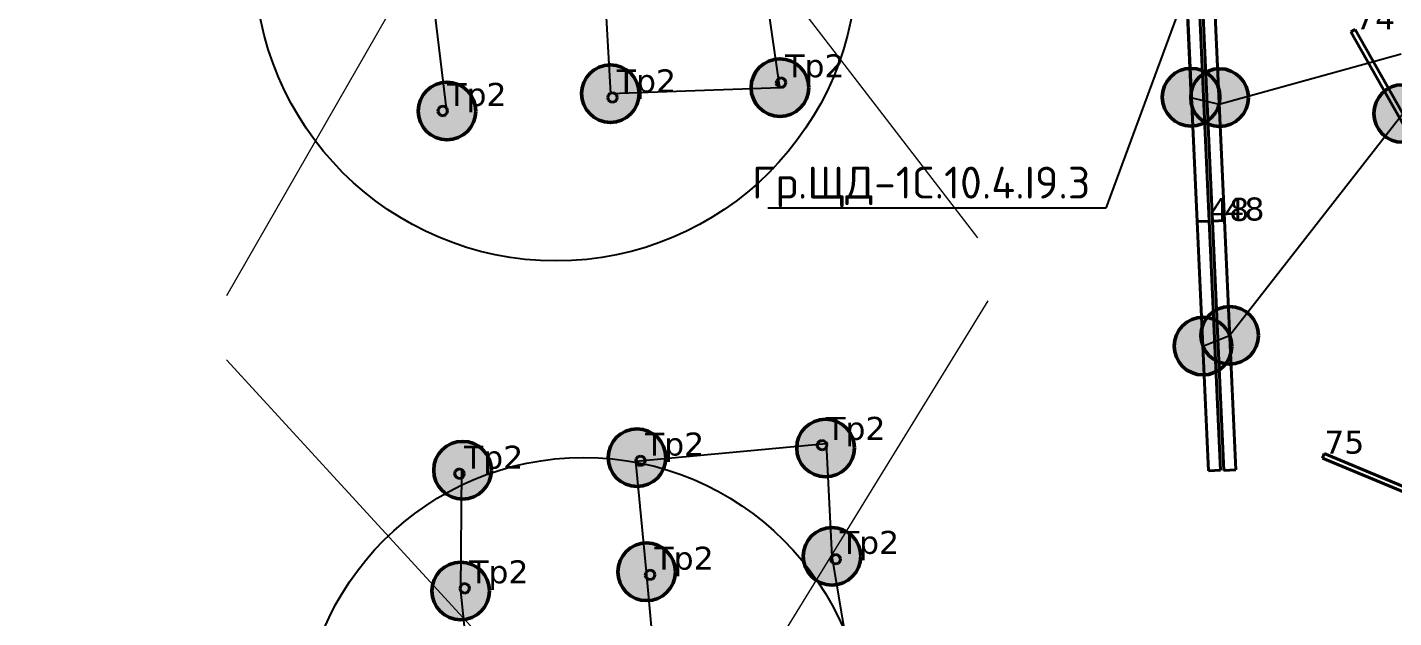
# Model space of a CAD drawing. Header units: millimetres. Extents: x -243740 to 150609, y -473655 to -165121.
# Drawn here: x 2650 to 13362, y -339110 to -334480 of the extents above; entities that cross this region are included whole.
import ezdxf
from ezdxf import colors
from ezdxf.entities.mleader import LeaderData, LeaderLine
from ezdxf.math import Vec2, Vec3

# ---------------------------------------------------------------- set-up
doc = ezdxf.new("R2010")
doc.units = ezdxf.units.MM
for name, color, linetype in [('_Гр.ЩД-1C.10.4.I8.5', 6, 'Continuous'), ('_Гр.ЩД-1C.10.4.I9.2', 6, 'Continuous'), ('_Гр.ЩД-1C.10.4.I9.3', 6, 'Continuous')]:
    doc.layers.add(name, color=color, linetype=linetype)
for name, color, linetype, lineweight in [('_освещение_dali', 3, 'Continuous', 50), ('DLX_FL1_LUM 222', 5, 'Continuous', 40), ('DLX_LUM 12', 5, 'Continuous', 40), ('DLX_LUM 17', 5, 'Continuous', 40), ('DLX_LUM 21', 5, 'Continuous', 40)]:
    doc.layers.add(name, color=color, linetype=linetype, lineweight=lineweight)
doc.styles.add('ISOCPEUR', font='isocpeur.ttf')
doc.styles.add('TableTextStyle', font='')
doc.styles.get('TableTextStyle').set_extended_font_data('VERDANA.TTF')
doc.linetypes.add('Truba', pattern='A,3e-05,[4,MSH_7,S=1,R=0,X=0,Y=0],-3.022072', length=3.022102)

# ---------------------------------------------------------------- blocks, each defined once
blk = doc.blocks.new('A$Caabd1818')
at = {"layer": 'DLX_FL1_LUM 222'}
for points in [[(7852, 61519, 0), (7763, 63475, 0)], [(7763, 63475, 0), (7852, 61519, 0)], [(7763, 63475, 0), (7852, 61519, 0)], [(7852, 61519, 0), (7763, 63475, 0)], [(7857, 63479, 0), (7946, 61523, 0)], [(7946, 61523, 0), (7857, 63479, 0)], [(7946, 61523, 0), (7857, 63479, 0)], [(7857, 63479, 0), (7946, 61523, 0)], [(7972, 61523, 0), (7883, 63479, 0)], [(7883, 63479, 0), (7972, 61523, 0)], [(7883, 63479, 0), (7972, 61523, 0)], [(7972, 61523, 0), (7883, 63479, 0)], [(7976, 63483, 0), (8066, 61527, 0)], [(8066, 61527, 0), (7976, 63483, 0)], [(8066, 61527, 0), (7976, 63483, 0)], [(7976, 63483, 0), (8066, 61527, 0)], [(7946, 61523, 0), (7852, 61519, 0)], [(7852, 61519, 0), (7946, 61523, 0)], [(7852, 61519, 0), (7946, 61523, 0)], [(7946, 61523, 0), (7852, 61519, 0)], [(7852, 61519, 0), (7946, 61523, 0)], [(7946, 61523, 0), (7852, 61519, 0)], [(7946, 61523, 0), (7852, 61519, 0)], [(7852, 61519, 0), (7946, 61523, 0)], [(7852, 61519, 0), (7852, 61519, 0)], [(7852, 61519, 0), (7852, 61519, 0)], [(7941, 59563, 0), (7852, 61519, 0)], [(7852, 61519, 0), (7852, 61519, 0)], [(7852, 61519, 0), (7941, 59563, 0)], [(7852, 61519, 0), (7852, 61519, 0)], [(7852, 61519, 0), (7941, 59563, 0)], [(7941, 59563, 0), (7852, 61519, 0)], [(7946, 61523, 0), (7946, 61523, 0)], [(7946, 61523, 0), (7946, 61523, 0)], [(7946, 61523, 0), (7946, 61523, 0)], [(7946, 61523, 0), (8035, 59568, 0)], [(8035, 59568, 0), (7946, 61523, 0)], [(7946, 61523, 0), (7946, 61523, 0)], [(8035, 59568, 0), (7946, 61523, 0)], [(7946, 61523, 0), (8035, 59568, 0)], [(8066, 61527, 0), (7972, 61523, 0)], [(7972, 61523, 0), (8066, 61527, 0)], [(7972, 61523, 0), (8066, 61527, 0)], [(8066, 61527, 0), (7972, 61523, 0)], [(7972, 61523, 0), (8066, 61527, 0)], [(8066, 61527, 0), (7972, 61523, 0)], [(8066, 61527, 0), (7972, 61523, 0)], [(7972, 61523, 0), (8066, 61527, 0)], [(7972, 61523, 0), (7972, 61523, 0)], [(7972, 61523, 0), (7972, 61523, 0)], [(8061, 59567, 0), (7972, 61523, 0)], [(7972, 61523, 0), (7972, 61523, 0)], [(7972, 61523, 0), (8061, 59567, 0)], [(7972, 61523, 0), (7972, 61523, 0)], [(7972, 61523, 0), (8061, 59567, 0)], [(8061, 59567, 0), (7972, 61523, 0)], [(8066, 61527, 0), (8066, 61527, 0)], [(8066, 61527, 0), (8066, 61527, 0)], [(8066, 61527, 0), (8066, 61527, 0)], [(8066, 61527, 0), (8155, 59571, 0)], [(8155, 59571, 0), (8066, 61527, 0)], [(8066, 61527, 0), (8066, 61527, 0)], [(8155, 59571, 0), (8066, 61527, 0)], [(8066, 61527, 0), (8155, 59571, 0)], [(8035, 59568, 0), (7941, 59563, 0)], [(7941, 59563, 0), (8035, 59568, 0)], [(7941, 59563, 0), (8035, 59568, 0)], [(8035, 59568, 0), (7941, 59563, 0)], [(7941, 59563, 0), (7941, 59563, 0)], [(7941, 59563, 0), (7941, 59563, 0)], [(8035, 59568, 0), (8035, 59568, 0)], [(8035, 59568, 0), (8035, 59568, 0)], [(8155, 59571, 0), (8061, 59567, 0)], [(8061, 59567, 0), (8155, 59571, 0)], [(8061, 59567, 0), (8155, 59571, 0)], [(8155, 59571, 0), (8061, 59567, 0)], [(8061, 59567, 0), (8061, 59567, 0)], [(8061, 59567, 0), (8061, 59567, 0)], [(8155, 59571, 0), (8155, 59571, 0)], [(8155, 59571, 0), (8155, 59571, 0)]]:
    blk.add_polyline3d(points, dxfattribs=at)
at = {"layer": 'DLX_LUM 12'}
for points in [[(9057, 63006, 0), (9091, 63025, 0)], [(9091, 63025, 0), (9057, 63006, 0)], [(9091, 63025, 0), (9057, 63006, 0)], [(9057, 63006, 0), (9091, 63025, 0)], [(9804, 61687, 0), (9057, 63006, 0)], [(9057, 63006, 0), (9057, 63006, 0)], [(9057, 63006, 0), (9804, 61687, 0)], [(9057, 63006, 0), (9057, 63006, 0)], [(9057, 63006, 0), (9804, 61687, 0)], [(9804, 61687, 0), (9057, 63006, 0)], [(9091, 63025, 0), (9091, 63025, 0)], [(9091, 63025, 0), (9837, 61705, 0)], [(9837, 61705, 0), (9091, 63025, 0)], [(9091, 63025, 0), (9091, 63025, 0)], [(9837, 61705, 0), (9091, 63025, 0)], [(9091, 63025, 0), (9837, 61705, 0)]]:
    blk.add_polyline3d(points, dxfattribs=at)
at = {"layer": 'DLX_LUM 17'}
for points in [[(8833, 59664, 0), (8848, 59699, 0)], [(8848, 59699, 0), (8833, 59664, 0)], [(8848, 59699, 0), (8833, 59664, 0)], [(8833, 59664, 0), (8848, 59699, 0)], [(8848, 59699, 0), (8848, 59699, 0)], [(8848, 59699, 0), (10801, 58885, 0)], [(10801, 58885, 0), (8848, 59699, 0)], [(8848, 59699, 0), (8848, 59699, 0)], [(10801, 58885, 0), (8848, 59699, 0)], [(8848, 59699, 0), (10801, 58885, 0)], [(10786, 58850, 0), (8833, 59664, 0)], [(8833, 59664, 0), (8833, 59664, 0)], [(8833, 59664, 0), (10786, 58850, 0)], [(8833, 59664, 0), (8833, 59664, 0)], [(8833, 59664, 0), (10786, 58850, 0)], [(10786, 58850, 0), (8833, 59664, 0)]]:
    blk.add_polyline3d(points, dxfattribs=at)
at = {"layer": 'DLX_LUM 21'}
for points in [[(4552, 62604, 0), (4555, 62623, 0)], [(4555, 62623, 0), (4552, 62604, 0)], [(4555, 62623, 0), (4552, 62604, 0)], [(4552, 62604, 0), (4555, 62623, 0)], [(4559, 62586, 0), (4552, 62604, 0)], [(4552, 62604, 0), (4552, 62604, 0)], [(4552, 62604, 0), (4559, 62586, 0)], [(4552, 62604, 0), (4552, 62604, 0)], [(4552, 62604, 0), (4559, 62586, 0)], [(4559, 62586, 0), (4552, 62604, 0)], [(4555, 62623, 0), (4567, 62638, 0)], [(4567, 62638, 0), (4555, 62623, 0)], [(4567, 62638, 0), (4555, 62623, 0)], [(4555, 62623, 0), (4567, 62638, 0)], [(4555, 62623, 0), (4555, 62623, 0)], [(4555, 62623, 0), (4555, 62623, 0)], [(4575, 62574, 0), (4559, 62586, 0)], [(4559, 62586, 0), (4559, 62586, 0)], [(4559, 62586, 0), (4575, 62574, 0)], [(4559, 62586, 0), (4559, 62586, 0)], [(4559, 62586, 0), (4575, 62574, 0)], [(4575, 62574, 0), (4559, 62586, 0)], [(4567, 62638, 0), (4585, 62645, 0)], [(4585, 62645, 0), (4567, 62638, 0)], [(4585, 62645, 0), (4567, 62638, 0)], [(4567, 62638, 0), (4585, 62645, 0)], [(4567, 62638, 0), (4567, 62638, 0)], [(4567, 62638, 0), (4567, 62638, 0)], [(4594, 62571, 0), (4575, 62574, 0)], [(4575, 62574, 0), (4575, 62574, 0)], [(4575, 62574, 0), (4594, 62571, 0)], [(4575, 62574, 0), (4575, 62574, 0)], [(4575, 62574, 0), (4594, 62571, 0)], [(4594, 62571, 0), (4575, 62574, 0)], [(4585, 62645, 0), (4585, 62645, 0)], [(4585, 62645, 0), (4604, 62643, 0)], [(4604, 62643, 0), (4585, 62645, 0)], [(4585, 62645, 0), (4585, 62645, 0)], [(4604, 62643, 0), (4585, 62645, 0)], [(4585, 62645, 0), (4604, 62643, 0)], [(4612, 62578, 0), (4594, 62571, 0)], [(4594, 62571, 0), (4612, 62578, 0)], [(4594, 62571, 0), (4612, 62578, 0)], [(4612, 62578, 0), (4594, 62571, 0)], [(4594, 62571, 0), (4594, 62571, 0)], [(4594, 62571, 0), (4594, 62571, 0)], [(4604, 62643, 0), (4604, 62643, 0)], [(4604, 62643, 0), (4619, 62631, 0)], [(4619, 62631, 0), (4604, 62643, 0)], [(4604, 62643, 0), (4604, 62643, 0)], [(4619, 62631, 0), (4604, 62643, 0)], [(4604, 62643, 0), (4619, 62631, 0)], [(4624, 62593, 0), (4612, 62578, 0)], [(4612, 62578, 0), (4624, 62593, 0)], [(4612, 62578, 0), (4624, 62593, 0)], [(4624, 62593, 0), (4612, 62578, 0)], [(4612, 62578, 0), (4612, 62578, 0)], [(4612, 62578, 0), (4612, 62578, 0)], [(4619, 62631, 0), (4619, 62631, 0)], [(4619, 62631, 0), (4627, 62613, 0)], [(4627, 62613, 0), (4619, 62631, 0)], [(4619, 62631, 0), (4619, 62631, 0)], [(4627, 62613, 0), (4619, 62631, 0)], [(4619, 62631, 0), (4627, 62613, 0)], [(4627, 62613, 0), (4624, 62593, 0)], [(4624, 62593, 0), (4627, 62613, 0)], [(4624, 62593, 0), (4627, 62613, 0)], [(4627, 62613, 0), (4624, 62593, 0)], [(4624, 62593, 0), (4624, 62593, 0)], [(4624, 62593, 0), (4624, 62593, 0)], [(4627, 62613, 0), (4627, 62613, 0)], [(4627, 62613, 0), (4627, 62613, 0)], [(3230, 62488, 0), (3233, 62507, 0)], [(3233, 62507, 0), (3230, 62488, 0)], [(3233, 62507, 0), (3230, 62488, 0)], [(3230, 62488, 0), (3233, 62507, 0)], [(3236, 62470, 0), (3230, 62488, 0)], [(3230, 62488, 0), (3230, 62488, 0)], [(3230, 62488, 0), (3236, 62470, 0)], [(3230, 62488, 0), (3230, 62488, 0)], [(3230, 62488, 0), (3236, 62470, 0)], [(3236, 62470, 0), (3230, 62488, 0)], [(3233, 62507, 0), (3246, 62522, 0)], [(3246, 62522, 0), (3233, 62507, 0)], [(3246, 62522, 0), (3233, 62507, 0)], [(3233, 62507, 0), (3246, 62522, 0)], [(3233, 62507, 0), (3233, 62507, 0)], [(3233, 62507, 0), (3233, 62507, 0)], [(3251, 62457, 0), (3236, 62470, 0)], [(3236, 62470, 0), (3236, 62470, 0)], [(3236, 62470, 0), (3251, 62457, 0)], [(3236, 62470, 0), (3236, 62470, 0)], [(3236, 62470, 0), (3251, 62457, 0)], [(3251, 62457, 0), (3236, 62470, 0)], [(3246, 62522, 0), (3264, 62528, 0)], [(3264, 62528, 0), (3246, 62522, 0)], [(3264, 62528, 0), (3246, 62522, 0)], [(3246, 62522, 0), (3264, 62528, 0)], [(3246, 62522, 0), (3246, 62522, 0)], [(3246, 62522, 0), (3246, 62522, 0)], [(3270, 62454, 0), (3251, 62457, 0)], [(3251, 62457, 0), (3251, 62457, 0)], [(3251, 62457, 0), (3270, 62454, 0)], [(3251, 62457, 0), (3251, 62457, 0)], [(3251, 62457, 0), (3270, 62454, 0)], [(3270, 62454, 0), (3251, 62457, 0)], [(3264, 62528, 0), (3264, 62528, 0)], [(3264, 62528, 0), (3283, 62525, 0)], [(3283, 62525, 0), (3264, 62528, 0)], [(3264, 62528, 0), (3264, 62528, 0)], [(3283, 62525, 0), (3264, 62528, 0)], [(3264, 62528, 0), (3283, 62525, 0)], [(3288, 62460, 0), (3270, 62454, 0)], [(3270, 62454, 0), (3288, 62460, 0)], [(3270, 62454, 0), (3288, 62460, 0)], [(3288, 62460, 0), (3270, 62454, 0)], [(3283, 62525, 0), (3283, 62525, 0)], [(3283, 62525, 0), (3298, 62512, 0)], [(3298, 62512, 0), (3283, 62525, 0)], [(3283, 62525, 0), (3283, 62525, 0)], [(3298, 62512, 0), (3283, 62525, 0)], [(3283, 62525, 0), (3298, 62512, 0)], [(3301, 62475, 0), (3288, 62460, 0)], [(3288, 62460, 0), (3301, 62475, 0)], [(3288, 62460, 0), (3301, 62475, 0)], [(3301, 62475, 0), (3288, 62460, 0)], [(3288, 62460, 0), (3288, 62460, 0)], [(3288, 62460, 0), (3288, 62460, 0)], [(3298, 62512, 0), (3298, 62512, 0)], [(3298, 62512, 0), (3304, 62494, 0)], [(3304, 62494, 0), (3298, 62512, 0)], [(3298, 62512, 0), (3298, 62512, 0)], [(3304, 62494, 0), (3298, 62512, 0)], [(3298, 62512, 0), (3304, 62494, 0)], [(3304, 62494, 0), (3301, 62475, 0)], [(3301, 62475, 0), (3304, 62494, 0)], [(3301, 62475, 0), (3304, 62494, 0)], [(3304, 62494, 0), (3301, 62475, 0)], [(3301, 62475, 0), (3301, 62475, 0)], [(3301, 62475, 0), (3301, 62475, 0)], [(3304, 62494, 0), (3304, 62494, 0)], [(3304, 62494, 0), (3304, 62494, 0)], [(1899, 62384, 0), (1903, 62403, 0)], [(1903, 62403, 0), (1899, 62384, 0)], [(1903, 62403, 0), (1899, 62384, 0)], [(1899, 62384, 0), (1903, 62403, 0)], [(1905, 62366, 0), (1899, 62384, 0)], [(1899, 62384, 0), (1899, 62384, 0)], [(1899, 62384, 0), (1905, 62366, 0)], [(1899, 62384, 0), (1899, 62384, 0)], [(1899, 62384, 0), (1905, 62366, 0)], [(1905, 62366, 0), (1899, 62384, 0)], [(1903, 62403, 0), (1917, 62418, 0)], [(1917, 62418, 0), (1903, 62403, 0)], [(1917, 62418, 0), (1903, 62403, 0)], [(1903, 62403, 0), (1917, 62418, 0)], [(1903, 62403, 0), (1903, 62403, 0)], [(1903, 62403, 0), (1903, 62403, 0)], [(1920, 62353, 0), (1905, 62366, 0)], [(1905, 62366, 0), (1905, 62366, 0)], [(1905, 62366, 0), (1920, 62353, 0)], [(1905, 62366, 0), (1905, 62366, 0)], [(1905, 62366, 0), (1920, 62353, 0)], [(1920, 62353, 0), (1905, 62366, 0)], [(1917, 62418, 0), (1935, 62424, 0)], [(1935, 62424, 0), (1917, 62418, 0)], [(1935, 62424, 0), (1917, 62418, 0)], [(1917, 62418, 0), (1935, 62424, 0)], [(1917, 62418, 0), (1917, 62418, 0)], [(1917, 62418, 0), (1917, 62418, 0)], [(1939, 62349, 0), (1920, 62353, 0)], [(1920, 62353, 0), (1920, 62353, 0)], [(1920, 62353, 0), (1939, 62349, 0)], [(1920, 62353, 0), (1920, 62353, 0)], [(1920, 62353, 0), (1939, 62349, 0)], [(1939, 62349, 0), (1920, 62353, 0)], [(1935, 62424, 0), (1935, 62424, 0)], [(1935, 62424, 0), (1954, 62420, 0)], [(1954, 62420, 0), (1935, 62424, 0)], [(1935, 62424, 0), (1935, 62424, 0)], [(1954, 62420, 0), (1935, 62424, 0)], [(1935, 62424, 0), (1954, 62420, 0)], [(1957, 62355, 0), (1939, 62349, 0)], [(1939, 62349, 0), (1957, 62355, 0)], [(1939, 62349, 0), (1957, 62355, 0)], [(1957, 62355, 0), (1939, 62349, 0)], [(1939, 62349, 0), (1939, 62349, 0)], [(1939, 62349, 0), (1939, 62349, 0)], [(1954, 62420, 0), (1954, 62420, 0)], [(1954, 62420, 0), (1968, 62407, 0)], [(1968, 62407, 0), (1954, 62420, 0)], [(1954, 62420, 0), (1954, 62420, 0)], [(1968, 62407, 0), (1954, 62420, 0)], [(1954, 62420, 0), (1968, 62407, 0)], [(1970, 62369, 0), (1957, 62355, 0)], [(1957, 62355, 0), (1970, 62369, 0)], [(1957, 62355, 0), (1970, 62369, 0)], [(1970, 62369, 0), (1957, 62355, 0)], [(1957, 62355, 0), (1957, 62355, 0)], [(1957, 62355, 0), (1957, 62355, 0)], [(1968, 62407, 0), (1968, 62407, 0)], [(1968, 62407, 0), (1974, 62388, 0)], [(1974, 62388, 0), (1968, 62407, 0)], [(1968, 62407, 0), (1968, 62407, 0)], [(1974, 62388, 0), (1968, 62407, 0)], [(1968, 62407, 0), (1974, 62388, 0)], [(1974, 62388, 0), (1970, 62369, 0)], [(1970, 62369, 0), (1974, 62388, 0)], [(1970, 62369, 0), (1974, 62388, 0)], [(1974, 62388, 0), (1970, 62369, 0)], [(1970, 62369, 0), (1970, 62369, 0)], [(1970, 62369, 0), (1970, 62369, 0)], [(1974, 62388, 0), (1974, 62388, 0)], [(1974, 62388, 0), (1974, 62388, 0)], [(3270, 62454, 0), (3270, 62454, 0)], [(3270, 62454, 0), (3270, 62454, 0)], [(4873, 59761, 0), (4876, 59780, 0)], [(4876, 59780, 0), (4873, 59761, 0)], [(4876, 59780, 0), (4873, 59761, 0)], [(4873, 59761, 0), (4876, 59780, 0)], [(4876, 59780, 0), (4888, 59795, 0)], [(4888, 59795, 0), (4876, 59780, 0)], [(4888, 59795, 0), (4876, 59780, 0)], [(4876, 59780, 0), (4888, 59795, 0)], [(4876, 59780, 0), (4876, 59780, 0)], [(4876, 59780, 0), (4876, 59780, 0)], [(4888, 59795, 0), (4906, 59802, 0)], [(4906, 59802, 0), (4888, 59795, 0)], [(4906, 59802, 0), (4888, 59795, 0)], [(4888, 59795, 0), (4906, 59802, 0)], [(4888, 59795, 0), (4888, 59795, 0)], [(4888, 59795, 0), (4888, 59795, 0)], [(4906, 59802, 0), (4906, 59802, 0)], [(4906, 59802, 0), (4925, 59800, 0)], [(4925, 59800, 0), (4906, 59802, 0)], [(4906, 59802, 0), (4906, 59802, 0)], [(4925, 59800, 0), (4906, 59802, 0)], [(4906, 59802, 0), (4925, 59800, 0)], [(4925, 59800, 0), (4925, 59800, 0)], [(4925, 59800, 0), (4940, 59788, 0)], [(4940, 59788, 0), (4925, 59800, 0)], [(4925, 59800, 0), (4925, 59800, 0)], [(4940, 59788, 0), (4925, 59800, 0)], [(4925, 59800, 0), (4940, 59788, 0)], [(4940, 59788, 0), (4940, 59788, 0)], [(4940, 59788, 0), (4947, 59770, 0)], [(4947, 59770, 0), (4940, 59788, 0)], [(4940, 59788, 0), (4940, 59788, 0)], [(4947, 59770, 0), (4940, 59788, 0)], [(4940, 59788, 0), (4947, 59770, 0)], [(3454, 59659, 0), (3466, 59674, 0)], [(3466, 59674, 0), (3454, 59659, 0)], [(3466, 59674, 0), (3454, 59659, 0)], [(3454, 59659, 0), (3466, 59674, 0)], [(3466, 59674, 0), (3485, 59680, 0)], [(3485, 59680, 0), (3466, 59674, 0)], [(3485, 59680, 0), (3466, 59674, 0)], [(3466, 59674, 0), (3485, 59680, 0)], [(3466, 59674, 0), (3466, 59674, 0)], [(3466, 59674, 0), (3466, 59674, 0)], [(3485, 59680, 0), (3485, 59680, 0)], [(3485, 59680, 0), (3504, 59677, 0)], [(3504, 59677, 0), (3485, 59680, 0)], [(3485, 59680, 0), (3485, 59680, 0)], [(3504, 59677, 0), (3485, 59680, 0)], [(3485, 59680, 0), (3504, 59677, 0)], [(3504, 59677, 0), (3504, 59677, 0)], [(3504, 59677, 0), (3519, 59664, 0)], [(3519, 59664, 0), (3504, 59677, 0)], [(3504, 59677, 0), (3504, 59677, 0)], [(3519, 59664, 0), (3504, 59677, 0)], [(3504, 59677, 0), (3519, 59664, 0)], [(4880, 59743, 0), (4873, 59761, 0)], [(4873, 59761, 0), (4873, 59761, 0)], [(4873, 59761, 0), (4880, 59743, 0)], [(4873, 59761, 0), (4873, 59761, 0)], [(4873, 59761, 0), (4880, 59743, 0)], [(4880, 59743, 0), (4873, 59761, 0)], [(4895, 59731, 0), (4880, 59743, 0)], [(4880, 59743, 0), (4880, 59743, 0)], [(4880, 59743, 0), (4895, 59731, 0)], [(4880, 59743, 0), (4880, 59743, 0)], [(4880, 59743, 0), (4895, 59731, 0)], [(4895, 59731, 0), (4880, 59743, 0)], [(4915, 59728, 0), (4895, 59731, 0)], [(4895, 59731, 0), (4895, 59731, 0)], [(4895, 59731, 0), (4915, 59728, 0)], [(4895, 59731, 0), (4895, 59731, 0)], [(4895, 59731, 0), (4915, 59728, 0)], [(4915, 59728, 0), (4895, 59731, 0)], [(4933, 59735, 0), (4915, 59728, 0)], [(4915, 59728, 0), (4933, 59735, 0)], [(4915, 59728, 0), (4933, 59735, 0)], [(4933, 59735, 0), (4915, 59728, 0)], [(4915, 59728, 0), (4915, 59728, 0)], [(4915, 59728, 0), (4915, 59728, 0)], [(4945, 59750, 0), (4933, 59735, 0)], [(4933, 59735, 0), (4945, 59750, 0)], [(4933, 59735, 0), (4945, 59750, 0)], [(4945, 59750, 0), (4933, 59735, 0)], [(4933, 59735, 0), (4933, 59735, 0)], [(4933, 59735, 0), (4933, 59735, 0)], [(4947, 59770, 0), (4945, 59750, 0)], [(4945, 59750, 0), (4947, 59770, 0)], [(4945, 59750, 0), (4947, 59770, 0)], [(4947, 59770, 0), (4945, 59750, 0)], [(4945, 59750, 0), (4945, 59750, 0)], [(4945, 59750, 0), (4945, 59750, 0)], [(4947, 59770, 0), (4947, 59770, 0)], [(4947, 59770, 0), (4947, 59770, 0)], [(2034, 59559, 0), (2048, 59573, 0)], [(2048, 59573, 0), (2034, 59559, 0)], [(2048, 59573, 0), (2034, 59559, 0)], [(2034, 59559, 0), (2048, 59573, 0)], [(2048, 59573, 0), (2066, 59579, 0)], [(2066, 59579, 0), (2048, 59573, 0)], [(2066, 59579, 0), (2048, 59573, 0)], [(2048, 59573, 0), (2066, 59579, 0)], [(2048, 59573, 0), (2048, 59573, 0)], [(2048, 59573, 0), (2048, 59573, 0)], [(2066, 59579, 0), (2066, 59579, 0)], [(2066, 59579, 0), (2085, 59575, 0)], [(2085, 59575, 0), (2066, 59579, 0)], [(2066, 59579, 0), (2066, 59579, 0)], [(2085, 59575, 0), (2066, 59579, 0)], [(2066, 59579, 0), (2085, 59575, 0)], [(2085, 59575, 0), (2085, 59575, 0)], [(2085, 59575, 0), (2099, 59562, 0)], [(2099, 59562, 0), (2085, 59575, 0)], [(2085, 59575, 0), (2085, 59575, 0)], [(2099, 59562, 0), (2085, 59575, 0)], [(2085, 59575, 0), (2099, 59562, 0)], [(2099, 59562, 0), (2099, 59562, 0)], [(2099, 59562, 0), (2105, 59543, 0)], [(2105, 59543, 0), (2099, 59562, 0)], [(2099, 59562, 0), (2099, 59562, 0)], [(2105, 59543, 0), (2099, 59562, 0)], [(2099, 59562, 0), (2105, 59543, 0)], [(3450, 59640, 0), (3454, 59659, 0)], [(3454, 59659, 0), (3450, 59640, 0)], [(3454, 59659, 0), (3450, 59640, 0)], [(3450, 59640, 0), (3454, 59659, 0)], [(3457, 59621, 0), (3450, 59640, 0)], [(3450, 59640, 0), (3450, 59640, 0)], [(3450, 59640, 0), (3457, 59621, 0)], [(3450, 59640, 0), (3450, 59640, 0)], [(3450, 59640, 0), (3457, 59621, 0)], [(3457, 59621, 0), (3450, 59640, 0)], [(3454, 59659, 0), (3454, 59659, 0)], [(3454, 59659, 0), (3454, 59659, 0)], [(3472, 59609, 0), (3457, 59621, 0)], [(3457, 59621, 0), (3457, 59621, 0)], [(3457, 59621, 0), (3472, 59609, 0)], [(3457, 59621, 0), (3457, 59621, 0)], [(3457, 59621, 0), (3472, 59609, 0)], [(3472, 59609, 0), (3457, 59621, 0)], [(3491, 59605, 0), (3472, 59609, 0)], [(3472, 59609, 0), (3472, 59609, 0)], [(3472, 59609, 0), (3491, 59605, 0)], [(3472, 59609, 0), (3472, 59609, 0)], [(3472, 59609, 0), (3491, 59605, 0)], [(3491, 59605, 0), (3472, 59609, 0)], [(3509, 59612, 0), (3491, 59605, 0)], [(3491, 59605, 0), (3509, 59612, 0)], [(3491, 59605, 0), (3509, 59612, 0)], [(3509, 59612, 0), (3491, 59605, 0)], [(3491, 59605, 0), (3491, 59605, 0)], [(3491, 59605, 0), (3491, 59605, 0)], [(3522, 59627, 0), (3509, 59612, 0)], [(3509, 59612, 0), (3522, 59627, 0)], [(3509, 59612, 0), (3522, 59627, 0)], [(3522, 59627, 0), (3509, 59612, 0)], [(3509, 59612, 0), (3509, 59612, 0)], [(3509, 59612, 0), (3509, 59612, 0)], [(3519, 59664, 0), (3519, 59664, 0)], [(3519, 59664, 0), (3525, 59646, 0)], [(3525, 59646, 0), (3519, 59664, 0)], [(3519, 59664, 0), (3519, 59664, 0)], [(3525, 59646, 0), (3519, 59664, 0)], [(3519, 59664, 0), (3525, 59646, 0)], [(3525, 59646, 0), (3522, 59627, 0)], [(3522, 59627, 0), (3525, 59646, 0)], [(3522, 59627, 0), (3525, 59646, 0)], [(3525, 59646, 0), (3522, 59627, 0)], [(3522, 59627, 0), (3522, 59627, 0)], [(3522, 59627, 0), (3522, 59627, 0)], [(3525, 59646, 0), (3525, 59646, 0)], [(3525, 59646, 0), (3525, 59646, 0)], [(2030, 59540, 0), (2034, 59559, 0)], [(2034, 59559, 0), (2030, 59540, 0)], [(2034, 59559, 0), (2030, 59540, 0)], [(2030, 59540, 0), (2034, 59559, 0)], [(2036, 59521, 0), (2030, 59540, 0)], [(2030, 59540, 0), (2030, 59540, 0)], [(2030, 59540, 0), (2036, 59521, 0)], [(2030, 59540, 0), (2030, 59540, 0)], [(2030, 59540, 0), (2036, 59521, 0)], [(2036, 59521, 0), (2030, 59540, 0)], [(2034, 59559, 0), (2034, 59559, 0)], [(2034, 59559, 0), (2034, 59559, 0)], [(2050, 59508, 0), (2036, 59521, 0)], [(2036, 59521, 0), (2036, 59521, 0)], [(2036, 59521, 0), (2050, 59508, 0)], [(2036, 59521, 0), (2036, 59521, 0)], [(2036, 59521, 0), (2050, 59508, 0)], [(2050, 59508, 0), (2036, 59521, 0)], [(2069, 59504, 0), (2050, 59508, 0)], [(2050, 59508, 0), (2050, 59508, 0)], [(2050, 59508, 0), (2069, 59504, 0)], [(2050, 59508, 0), (2050, 59508, 0)], [(2050, 59508, 0), (2069, 59504, 0)], [(2069, 59504, 0), (2050, 59508, 0)], [(2088, 59510, 0), (2069, 59504, 0)], [(2069, 59504, 0), (2088, 59510, 0)], [(2069, 59504, 0), (2088, 59510, 0)], [(2088, 59510, 0), (2069, 59504, 0)], [(2069, 59504, 0), (2069, 59504, 0)], [(2069, 59504, 0), (2069, 59504, 0)], [(2101, 59524, 0), (2088, 59510, 0)], [(2088, 59510, 0), (2101, 59524, 0)], [(2088, 59510, 0), (2101, 59524, 0)], [(2101, 59524, 0), (2088, 59510, 0)], [(2088, 59510, 0), (2088, 59510, 0)], [(2088, 59510, 0), (2088, 59510, 0)], [(2105, 59543, 0), (2101, 59524, 0)], [(2101, 59524, 0), (2105, 59543, 0)], [(2101, 59524, 0), (2105, 59543, 0)], [(2105, 59543, 0), (2101, 59524, 0)], [(2101, 59524, 0), (2101, 59524, 0)], [(2101, 59524, 0), (2101, 59524, 0)], [(2105, 59543, 0), (2105, 59543, 0)], [(2105, 59543, 0), (2105, 59543, 0)], [(4980, 58866, 0), (4983, 58886, 0)], [(4983, 58886, 0), (4980, 58866, 0)], [(4983, 58886, 0), (4980, 58866, 0)], [(4980, 58866, 0), (4983, 58886, 0)], [(4987, 58848, 0), (4980, 58866, 0)], [(4980, 58866, 0), (4980, 58866, 0)], [(4980, 58866, 0), (4987, 58848, 0)], [(4980, 58866, 0), (4980, 58866, 0)], [(4980, 58866, 0), (4987, 58848, 0)], [(4987, 58848, 0), (4980, 58866, 0)], [(4983, 58886, 0), (4995, 58901, 0)], [(4995, 58901, 0), (4983, 58886, 0)], [(4995, 58901, 0), (4983, 58886, 0)], [(4983, 58886, 0), (4995, 58901, 0)], [(4983, 58886, 0), (4983, 58886, 0)], [(4983, 58886, 0), (4983, 58886, 0)], [(5002, 58836, 0), (4987, 58848, 0)], [(4987, 58848, 0), (4987, 58848, 0)], [(4987, 58848, 0), (5002, 58836, 0)], [(4987, 58848, 0), (4987, 58848, 0)], [(4987, 58848, 0), (5002, 58836, 0)], [(5002, 58836, 0), (4987, 58848, 0)], [(4995, 58901, 0), (5013, 58908, 0)], [(5013, 58908, 0), (4995, 58901, 0)], [(5013, 58908, 0), (4995, 58901, 0)], [(4995, 58901, 0), (5013, 58908, 0)], [(4995, 58901, 0), (4995, 58901, 0)], [(4995, 58901, 0), (4995, 58901, 0)], [(5022, 58834, 0), (5002, 58836, 0)], [(5002, 58836, 0), (5002, 58836, 0)], [(5002, 58836, 0), (5022, 58834, 0)], [(5002, 58836, 0), (5002, 58836, 0)], [(5002, 58836, 0), (5022, 58834, 0)], [(5022, 58834, 0), (5002, 58836, 0)], [(5013, 58908, 0), (5013, 58908, 0)], [(5013, 58908, 0), (5032, 58905, 0)], [(5032, 58905, 0), (5013, 58908, 0)], [(5013, 58908, 0), (5013, 58908, 0)], [(5032, 58905, 0), (5013, 58908, 0)], [(5013, 58908, 0), (5032, 58905, 0)], [(5040, 58841, 0), (5022, 58834, 0)], [(5022, 58834, 0), (5040, 58841, 0)], [(5022, 58834, 0), (5040, 58841, 0)], [(5040, 58841, 0), (5022, 58834, 0)], [(5022, 58834, 0), (5022, 58834, 0)], [(5022, 58834, 0), (5022, 58834, 0)], [(5032, 58905, 0), (5032, 58905, 0)], [(5032, 58905, 0), (5047, 58893, 0)], [(5047, 58893, 0), (5032, 58905, 0)], [(5032, 58905, 0), (5032, 58905, 0)], [(5047, 58893, 0), (5032, 58905, 0)], [(5032, 58905, 0), (5047, 58893, 0)], [(5052, 58856, 0), (5040, 58841, 0)], [(5040, 58841, 0), (5052, 58856, 0)], [(5040, 58841, 0), (5052, 58856, 0)], [(5052, 58856, 0), (5040, 58841, 0)], [(5040, 58841, 0), (5040, 58841, 0)], [(5040, 58841, 0), (5040, 58841, 0)], [(5047, 58893, 0), (5047, 58893, 0)], [(5047, 58893, 0), (5054, 58875, 0)], [(5054, 58875, 0), (5047, 58893, 0)], [(5047, 58893, 0), (5047, 58893, 0)], [(5054, 58875, 0), (5047, 58893, 0)], [(5047, 58893, 0), (5054, 58875, 0)], [(5054, 58875, 0), (5052, 58856, 0)], [(5052, 58856, 0), (5054, 58875, 0)], [(5052, 58856, 0), (5054, 58875, 0)], [(5054, 58875, 0), (5052, 58856, 0)], [(5052, 58856, 0), (5052, 58856, 0)], [(5052, 58856, 0), (5052, 58856, 0)], [(5054, 58875, 0), (5054, 58875, 0)], [(5054, 58875, 0), (5054, 58875, 0)], [(3525, 58745, 0), (3529, 58764, 0)], [(3529, 58764, 0), (3525, 58745, 0)], [(3529, 58764, 0), (3525, 58745, 0)], [(3525, 58745, 0), (3529, 58764, 0)], [(3532, 58727, 0), (3525, 58745, 0)], [(3525, 58745, 0), (3525, 58745, 0)], [(3525, 58745, 0), (3532, 58727, 0)], [(3525, 58745, 0), (3525, 58745, 0)], [(3525, 58745, 0), (3532, 58727, 0)], [(3532, 58727, 0), (3525, 58745, 0)], [(3529, 58764, 0), (3541, 58779, 0)], [(3541, 58779, 0), (3529, 58764, 0)], [(3541, 58779, 0), (3529, 58764, 0)], [(3529, 58764, 0), (3541, 58779, 0)], [(3529, 58764, 0), (3529, 58764, 0)], [(3529, 58764, 0), (3529, 58764, 0)], [(3547, 58714, 0), (3532, 58727, 0)], [(3532, 58727, 0), (3532, 58727, 0)], [(3532, 58727, 0), (3547, 58714, 0)], [(3532, 58727, 0), (3532, 58727, 0)], [(3532, 58727, 0), (3547, 58714, 0)], [(3547, 58714, 0), (3532, 58727, 0)], [(3541, 58779, 0), (3559, 58785, 0)], [(3559, 58785, 0), (3541, 58779, 0)], [(3559, 58785, 0), (3541, 58779, 0)], [(3541, 58779, 0), (3559, 58785, 0)], [(3541, 58779, 0), (3541, 58779, 0)], [(3541, 58779, 0), (3541, 58779, 0)], [(3566, 58711, 0), (3547, 58714, 0)], [(3547, 58714, 0), (3547, 58714, 0)], [(3547, 58714, 0), (3566, 58711, 0)], [(3547, 58714, 0), (3547, 58714, 0)], [(3547, 58714, 0), (3566, 58711, 0)], [(3566, 58711, 0), (3547, 58714, 0)], [(3559, 58785, 0), (3559, 58785, 0)], [(3559, 58785, 0), (3579, 58782, 0)], [(3579, 58782, 0), (3559, 58785, 0)], [(3559, 58785, 0), (3559, 58785, 0)], [(3579, 58782, 0), (3559, 58785, 0)], [(3559, 58785, 0), (3579, 58782, 0)], [(3584, 58717, 0), (3566, 58711, 0)], [(3566, 58711, 0), (3584, 58717, 0)], [(3566, 58711, 0), (3584, 58717, 0)], [(3584, 58717, 0), (3566, 58711, 0)], [(3566, 58711, 0), (3566, 58711, 0)], [(3566, 58711, 0), (3566, 58711, 0)], [(3579, 58782, 0), (3579, 58782, 0)], [(3579, 58782, 0), (3593, 58769, 0)], [(3593, 58769, 0), (3579, 58782, 0)], [(3579, 58782, 0), (3579, 58782, 0)], [(3593, 58769, 0), (3579, 58782, 0)], [(3579, 58782, 0), (3593, 58769, 0)], [(3596, 58732, 0), (3584, 58717, 0)], [(3584, 58717, 0), (3596, 58732, 0)], [(3584, 58717, 0), (3596, 58732, 0)], [(3596, 58732, 0), (3584, 58717, 0)], [(3584, 58717, 0), (3584, 58717, 0)], [(3584, 58717, 0), (3584, 58717, 0)], [(3593, 58769, 0), (3593, 58769, 0)], [(3593, 58769, 0), (3600, 58751, 0)], [(3600, 58751, 0), (3593, 58769, 0)], [(3593, 58769, 0), (3593, 58769, 0)], [(3600, 58751, 0), (3593, 58769, 0)], [(3593, 58769, 0), (3600, 58751, 0)], [(3600, 58751, 0), (3596, 58732, 0)], [(3596, 58732, 0), (3600, 58751, 0)], [(3596, 58732, 0), (3600, 58751, 0)], [(3600, 58751, 0), (3596, 58732, 0)], [(3596, 58732, 0), (3596, 58732, 0)], [(3596, 58732, 0), (3596, 58732, 0)], [(3600, 58751, 0), (3600, 58751, 0)], [(3600, 58751, 0), (3600, 58751, 0)], [(2072, 58641, 0), (2076, 58659, 0)], [(2076, 58659, 0), (2072, 58641, 0)], [(2076, 58659, 0), (2072, 58641, 0)], [(2072, 58641, 0), (2076, 58659, 0)], [(2077, 58622, 0), (2072, 58641, 0)], [(2072, 58641, 0), (2072, 58641, 0)], [(2072, 58641, 0), (2077, 58622, 0)], [(2072, 58641, 0), (2072, 58641, 0)], [(2072, 58641, 0), (2077, 58622, 0)], [(2077, 58622, 0), (2072, 58641, 0)], [(2076, 58659, 0), (2089, 58674, 0)], [(2089, 58674, 0), (2076, 58659, 0)], [(2089, 58674, 0), (2076, 58659, 0)], [(2076, 58659, 0), (2089, 58674, 0)], [(2076, 58659, 0), (2076, 58659, 0)], [(2076, 58659, 0), (2076, 58659, 0)], [(2092, 58609, 0), (2077, 58622, 0)], [(2077, 58622, 0), (2077, 58622, 0)], [(2077, 58622, 0), (2092, 58609, 0)], [(2077, 58622, 0), (2077, 58622, 0)], [(2077, 58622, 0), (2092, 58609, 0)], [(2092, 58609, 0), (2077, 58622, 0)], [(2089, 58674, 0), (2107, 58680, 0)], [(2107, 58680, 0), (2089, 58674, 0)], [(2107, 58680, 0), (2089, 58674, 0)], [(2089, 58674, 0), (2107, 58680, 0)], [(2089, 58674, 0), (2089, 58674, 0)], [(2089, 58674, 0), (2089, 58674, 0)], [(2111, 58605, 0), (2092, 58609, 0)], [(2092, 58609, 0), (2092, 58609, 0)], [(2092, 58609, 0), (2111, 58605, 0)], [(2092, 58609, 0), (2092, 58609, 0)], [(2092, 58609, 0), (2111, 58605, 0)], [(2111, 58605, 0), (2092, 58609, 0)], [(2107, 58680, 0), (2107, 58680, 0)], [(2107, 58680, 0), (2126, 58676, 0)], [(2126, 58676, 0), (2107, 58680, 0)], [(2107, 58680, 0), (2107, 58680, 0)], [(2126, 58676, 0), (2107, 58680, 0)], [(2107, 58680, 0), (2126, 58676, 0)], [(2129, 58611, 0), (2111, 58605, 0)], [(2111, 58605, 0), (2129, 58611, 0)], [(2111, 58605, 0), (2129, 58611, 0)], [(2129, 58611, 0), (2111, 58605, 0)], [(2111, 58605, 0), (2111, 58605, 0)], [(2111, 58605, 0), (2111, 58605, 0)], [(2126, 58676, 0), (2126, 58676, 0)], [(2126, 58676, 0), (2141, 58662, 0)], [(2141, 58662, 0), (2126, 58676, 0)], [(2126, 58676, 0), (2126, 58676, 0)], [(2141, 58662, 0), (2126, 58676, 0)], [(2126, 58676, 0), (2141, 58662, 0)], [(2142, 58625, 0), (2129, 58611, 0)], [(2129, 58611, 0), (2142, 58625, 0)], [(2129, 58611, 0), (2142, 58625, 0)], [(2142, 58625, 0), (2129, 58611, 0)], [(2129, 58611, 0), (2129, 58611, 0)], [(2129, 58611, 0), (2129, 58611, 0)], [(2141, 58662, 0), (2141, 58662, 0)], [(2141, 58662, 0), (2146, 58644, 0)], [(2146, 58644, 0), (2141, 58662, 0)], [(2141, 58662, 0), (2141, 58662, 0)], [(2146, 58644, 0), (2141, 58662, 0)], [(2141, 58662, 0), (2146, 58644, 0)], [(2146, 58644, 0), (2142, 58625, 0)], [(2142, 58625, 0), (2146, 58644, 0)], [(2142, 58625, 0), (2146, 58644, 0)], [(2146, 58644, 0), (2142, 58625, 0)], [(2142, 58625, 0), (2142, 58625, 0)], [(2142, 58625, 0), (2142, 58625, 0)], [(2146, 58644, 0), (2146, 58644, 0)], [(2146, 58644, 0), (2146, 58644, 0)]]:
    blk.add_polyline3d(points, dxfattribs=at)
blk = doc.blocks.new('A$Cab2378fa')
at = {"lineweight": 25, "true_color": 0xfff5f5}
h = blk.add_hatch(color=7, dxfattribs=at)
h.dxf.hatch_style = 1
h.paths.add_polyline_path([(0, 0), (-142, -170, 0.174923), (3, -222, 0.197808), (162, -157)])
h.paths.add_polyline_path([(-163, 158), (0, 0), (148, 178, 0.175398), (3, 230, 0.209014)])
at = {"lineweight": 25}
h = blk.add_hatch(color=0, dxfattribs=at)
h.paths.add_polyline_path([(162, -157, 0.442338), (148, 178), (0, 0)])
h.paths.add_polyline_path([(-142, -170), (0, 0), (-163, 158, 0.430096)])
blk.add_circle((3, 4), 226)
blk = doc.blocks.new('_Dot')
at = {"color": 0, "linetype": 'ByBlock', "lineweight": -2}
blk.add_line((-0.5, 0), (-1, 0), dxfattribs=at)
at = {"color": 0, "linetype": 'ByBlock', "const_width": 0.5}
blk.add_lwpolyline([(-0.25, 0, 1), (0.25, 0, 1)], format="xyb", close=True, dxfattribs=at)

msp = doc.modelspace()

# ---------------------------------------------------------------- linework, layer by layer
at = {"layer": '_Гр.ЩД-1C.10.4.I8.5', "ltscale": 100}
for points in [[(7586, -339638), (7505, -338751), (7420, -337882), (8913, -337743), (8958, -338629), (9117, -339575)], [(6055, -337947), (6047, -338900), (6140, -339811)]]:
    msp.add_lwpolyline(points, dxfattribs=at)
at = {"layer": '_Гр.ЩД-1C.10.4.I9.2', "ltscale": 100}
msp.add_lwpolyline([(11867, -336981), (12076, -336896), (13433, -335157)], dxfattribs=at)
at = {"layer": '_Гр.ЩД-1C.10.4.I9.3', "ltscale": 100}
for points in [[(11714, -333797), (11770, -335031), (11994, -335082), (13422, -334688)], [(7172, -334123), (7221, -335000), (8550, -334953), (8420, -334045)], [(5940, -335137), (5829, -334229)]]:
    msp.add_lwpolyline(points, dxfattribs=at)
at = {"layer": 'Defpoints', "color": 251, "lineweight": 0, "ltscale": 100, "true_color": 0x636466}
for points in [[(8845, -328512), (4210, -336587)], [(4510, -328863), (10098, -336131)], [(10179, -336625), (4610, -345686)], [(4210, -337087), (11575, -345118)]]:
    msp.add_lwpolyline(points, dxfattribs=at)
at = {"layer": 'Defpoints', "color": 3, "ltscale": 100}
for centre, radius in [((6794, -333951), 2361), ((7012, -340068), 2215)]:
    msp.add_circle(centre, radius, dxfattribs=at)

# ---------------------------------------------------------------- block references
at = {"layer": '_освещение_dali', "color": 5, "ltscale": 100}
for p in [(8547, -334957), (7218, -335004), (11771, -335032), (11994, -335035), (5937, -335141), (13430, -335160), (12073, -336900), (11864, -336984), (7427, -337859), (8905, -337783), (6059, -337957), (8955, -338632), (7502, -338754), (6044, -338904)]:
    msp.add_blockref('A$Cab2378fa', p, dxfattribs=at)
at = {"layer": 'Defpoints', "linetype": 'Truba', "ltscale": 100}
msp.add_blockref('A$Caabd1818', (3970, -397522), dxfattribs=at)

# ---------------------------------------------------------------- texts
at = {"layer": '_освещение_dali', "color": 21, "true_color": 0xffae59, "style": 'TableTextStyle'}
for s, p in [('74', (13060, -334497)), ('48', (11916, -335998)), ('48', (12035, -335995)), ('75', (12818, -337823))]:
    msp.add_text(s, height=180, dxfattribs=at).set_placement(p)
at = {"layer": '_освещение_dali', "color": 31, "true_color": 0xffb94f, "style": 'TableTextStyle'}
for p in [(8592, -334872), (7271, -334990), (5942, -335096)]:
    msp.add_text('Тр2', height=180, dxfattribs=at).set_placement(p)
at = {"layer": '_освещение_dali', "color": 11, "true_color": 0xf5648f, "style": 'TableTextStyle'}
for p in [(8913, -337715), (7492, -337838), (6073, -337941), (9020, -338609), (7566, -338733), (6114, -338840)]:
    msp.add_text('Тр2', height=180, dxfattribs=at).set_placement(p)

# ---------------------------------------------------------------- leaders
at = {"layer": '_Гр.ЩД-1C.10.4.I9.3', "ltscale": 100}
ml = msp.add_multileader_mtext('Standard', dxfattribs=at)
ml.set_content('Гр.ЩД-1C.10.4.I9.3', color=256, style='ISOCPEUR')
ml.set_leader_properties()
ml.set_arrow_properties(name='DOT')
ml.build(insert=Vec2(0, 0))
ml.multileader.update_dxf_attribs({"has_dogleg": 0, "text_left_attachment_type": 6, "text_right_attachment_type": 6, "arrow_head_size": 100})
ctx = ml.context
ctx.base_point, ctx.char_height, ctx.arrow_head_size, ctx.landing_gap_size, ctx.plane_origin = Vec3(8130, -335898), 250, 100, 200, Vec3(92723, -208128)
ctx.left_attachment, ctx.right_attachment = 6, 6
notes = []
notes.append((ctx, [(1, (1, 1, 0), (11113, -335898), (-1, 0), 8, [(1, [(11739, -334184)], 0, [])])]))
ctx.mtext.insert, ctx.mtext.width, ctx.mtext.flow_direction = Vec3(8330, -335573), 2425, 5
for ctx, leaders in notes:
    for number, flags, end, landing, length, lines in leaders:
        leader = LeaderData()
        leader.index, (leader.has_last_leader_line, leader.has_dogleg_vector, leader.attachment_direction) = number, flags
        leader.last_leader_point, leader.dogleg_vector, leader.dogleg_length = Vec3(end), Vec3(landing), length
        for number, points, colour, breaks in lines:
            line = LeaderLine()
            line.index, line.vertices, line.color, line.breaks = number, Vec3.list(points), colors.encode_raw_color(colour), breaks
            leader.lines.append(line)
        ctx.leaders.append(leader)

doc.saveas('drawing.dxf')
